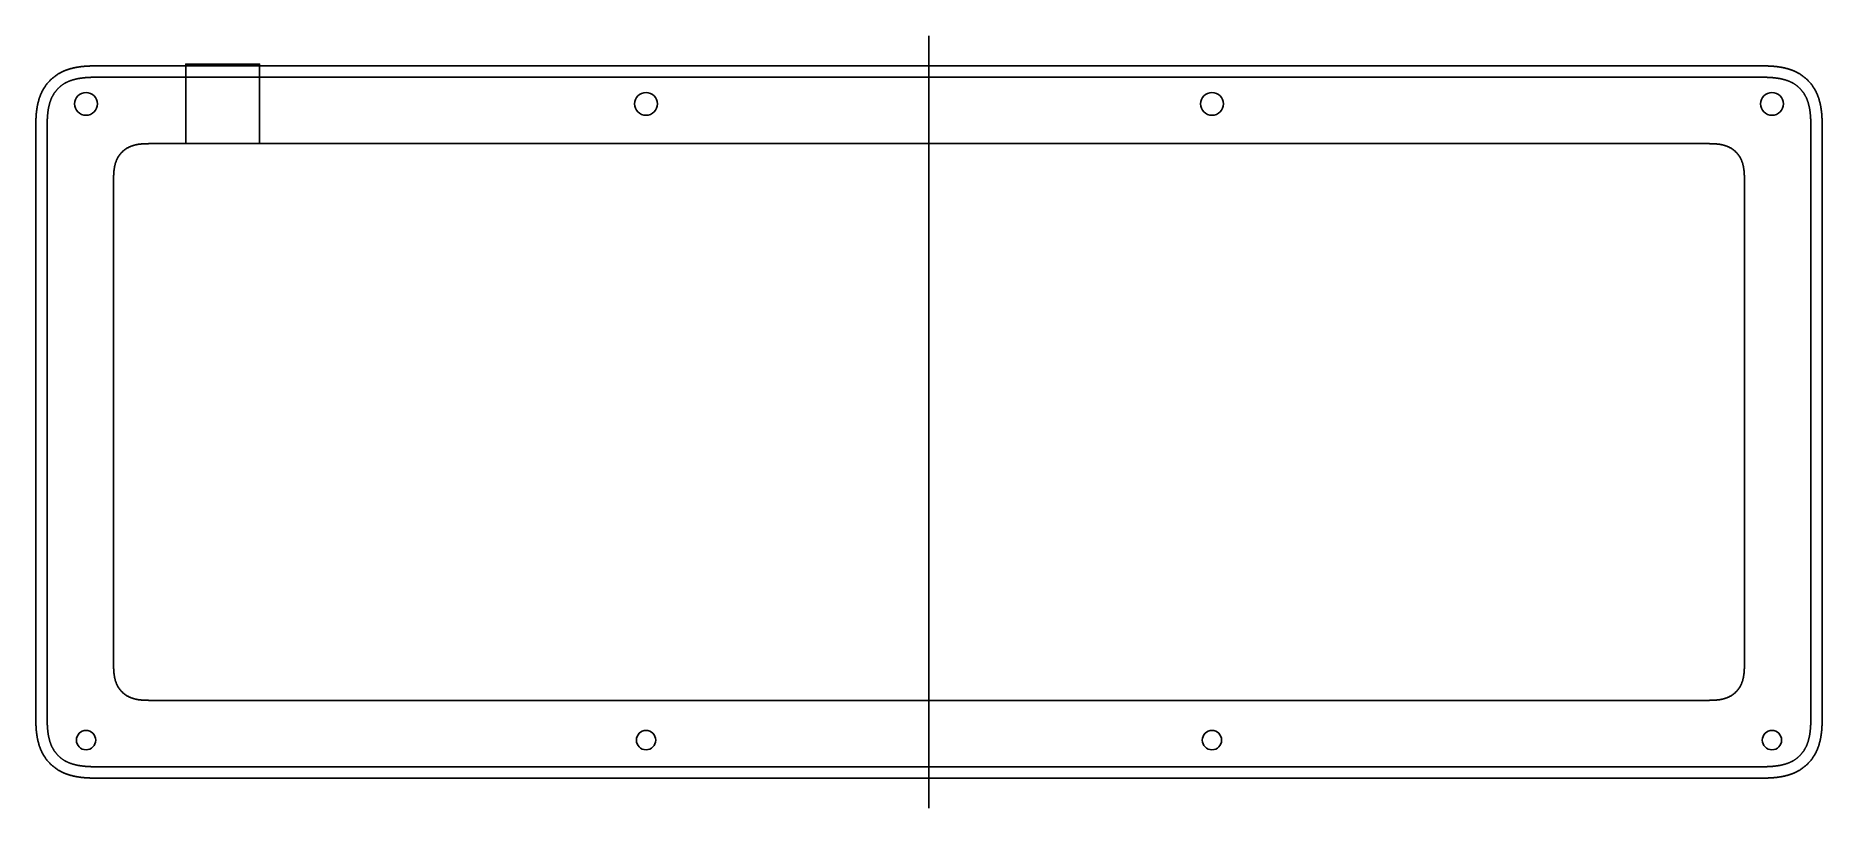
# Model space of a CAD drawing. Header units: millimetres. Extents: x 0 to 315, y -5 to 131.
import ezdxf

# ---------------------------------------------------------------- set-up
doc = ezdxf.new("R2010")
doc.units = ezdxf.units.MM
for name, color, linetype in [('HOLES', 1, 'Continuous'), ('OUTLINE', 7, 'Continuous'), ('SKIRT_INNER', 4, 'Continuous'), ('SPLIT', 2, 'Continuous'), ('USB', 5, 'Continuous')]:
    doc.layers.add(name, color=color, linetype=linetype)

msp = doc.modelspace()

# ---------------------------------------------------------------- linework, layer by layer
at = {"layer": 'HOLES'}
for centre, radius in [((9.15, 119), 2), ((107.7, 119), 2), ((207.3, 119), 2), ((305.85, 119), 2), ((9.15, 7), 1.7), ((107.7, 7), 1.7), ((207.3, 7), 1.7), ((305.85, 7), 1.7)]:
    msp.add_circle(centre, radius, dxfattribs=at)
at = {"layer": 'OUTLINE'}
for points in [[(302.9641, 125.7), (12.0359, 125.7), (11.9364, 125.7), (11.837, 125.7), (11.7376, 125.6999), (11.6382, 125.6998), (11.5389, 125.6997), (11.4396, 125.6994), (11.3404, 125.6991), (11.2412, 125.6986), (11.1421, 125.698), (11.0431, 125.6973), (10.944, 125.6964), (10.8451, 125.6953), (10.7462, 125.694), (10.6473, 125.6926), (10.5485, 125.6909), (10.4497, 125.6889), (10.351, 125.6867), (10.2524, 125.6842), (10.1538, 125.6814), (10.0553, 125.6784), (9.9568, 125.675), (9.8584, 125.6712), (9.7601, 125.6671), (9.6618, 125.6627), (9.5636, 125.6578), (9.4655, 125.6526), (9.3674, 125.6469), (9.2694, 125.6408), (9.1715, 125.6343), (9.0737, 125.6273), (8.9759, 125.6198), (8.8782, 125.6118), (8.7807, 125.6033), (8.6832, 125.5943), (8.5858, 125.5848), (8.4886, 125.5747), (8.3914, 125.564), (8.2944, 125.5527), (8.1975, 125.5409), (8.1007, 125.5284), (8.004, 125.5153), (7.9075, 125.5016), (7.8111, 125.4872), (7.7149, 125.4721), (7.6189, 125.4563), (7.523, 125.4399), (7.4273, 125.4227), (7.3317, 125.4048), (7.2364, 125.3861), (7.1413, 125.3667), (7.0463, 125.3465), (6.9516, 125.3256), (6.8571, 125.3038), (6.7629, 125.2813), (6.6689, 125.2579), (6.5752, 125.2336), (6.4818, 125.2086), (6.3886, 125.1826), (6.2957, 125.1558), (6.2032, 125.1281), (6.111, 125.0995), (6.0191, 125.07), (5.9276, 125.0396), (5.8364, 125.0083), (5.7456, 124.976), (5.6552, 124.9428), (5.5652, 124.9086), (5.4757, 124.8734), (5.3866, 124.8373), (5.2979, 124.8001), (5.2098, 124.762), (5.1221, 124.7228), (5.0349, 124.6827), (4.9483, 124.6415), (4.8622, 124.5993), (4.7767, 124.5561), (4.6918, 124.5118), (4.6074, 124.4665), (4.5235, 124.4201), (4.4403, 124.3726), (4.3577, 124.3242), (4.2756, 124.2747), (4.1942, 124.2242), (4.1134, 124.1727), (4.0333, 124.1202), (3.9538, 124.0667), (3.875, 124.0122), (3.7969, 123.9567), (3.7195, 123.9003), (3.6428, 123.8429), (3.5668, 123.7846), (3.4915, 123.7253), (3.417, 123.6651), (3.3433, 123.6039), (3.2703, 123.5419), (3.1981, 123.4789), (3.1266, 123.4151), (3.056, 123.3504), (2.9862, 123.2848), (2.9172, 123.2183), (2.849, 123.151), (2.7817, 123.0828), (2.7152, 123.0138), (2.6496, 122.944), (2.5849, 122.8734), (2.5211, 122.8019), (2.4581, 122.7297), (2.3961, 122.6567), (2.3349, 122.583), (2.2747, 122.5085), (2.2154, 122.4332), (2.1571, 122.3572), (2.0997, 122.2805), (2.0433, 122.2031), (1.9878, 122.125), (1.9333, 122.0462), (1.8798, 121.9667), (1.8273, 121.8866), (1.7758, 121.8058), (1.7253, 121.7244), (1.6758, 121.6423), (1.6274, 121.5597), (1.5799, 121.4765), (1.5335, 121.3926), (1.4882, 121.3082), (1.4439, 121.2233), (1.4007, 121.1378), (1.3585, 121.0517), (1.3173, 120.9651), (1.2772, 120.8779), (1.238, 120.7902), (1.1999, 120.7021), (1.1627, 120.6134), (1.1266, 120.5243), (1.0914, 120.4348), (1.0572, 120.3448), (1.024, 120.2544), (0.9917, 120.1636), (0.9604, 120.0724), (0.93, 119.9809), (0.9005, 119.889), (0.8719, 119.7968), (0.8442, 119.7043), (0.8174, 119.6114), (0.7914, 119.5182), (0.7664, 119.4248), (0.7421, 119.3311), (0.7187, 119.2371), (0.6962, 119.1429), (0.6744, 119.0484), (0.6535, 118.9537), (0.6333, 118.8587), (0.6139, 118.7636), (0.5952, 118.6683), (0.5773, 118.5727), (0.5601, 118.477), (0.5437, 118.3811), (0.5279, 118.2851), (0.5128, 118.1889), (0.4984, 118.0925), (0.4847, 117.996), (0.4716, 117.8993), (0.4591, 117.8025), (0.4473, 117.7056), (0.436, 117.6086), (0.4253, 117.5114), (0.4152, 117.4142), (0.4057, 117.3168), (0.3967, 117.2193), (0.3882, 117.1218), (0.3802, 117.0241), (0.3727, 116.9263), (0.3657, 116.8285), (0.3592, 116.7306), (0.3531, 116.6326), (0.3474, 116.5345), (0.3422, 116.4364), (0.3373, 116.3382), (0.3329, 116.2399), (0.3288, 116.1416), (0.325, 116.0432), (0.3216, 115.9447), (0.3186, 115.8462), (0.3158, 115.7476), (0.3133, 115.649), (0.3111, 115.5503), (0.3091, 115.4515), (0.3074, 115.3527), (0.306, 115.2538), (0.3047, 115.1549), (0.3036, 115.056), (0.3027, 114.9569), (0.302, 114.8579), (0.3014, 114.7588), (0.3009, 114.6596), (0.3006, 114.5604), (0.3003, 114.4611), (0.3002, 114.3618), (0.3001, 114.2624), (0.3, 114.163), (0.3, 114.0636), (0.3, 113.9641), (0.3, 12.0359), (0.3, 11.9364), (0.3, 11.837), (0.3001, 11.7376), (0.3002, 11.6382), (0.3003, 11.5389), (0.3006, 11.4396), (0.3009, 11.3404), (0.3014, 11.2412), (0.302, 11.1421), (0.3027, 11.0431), (0.3036, 10.944), (0.3047, 10.8451), (0.306, 10.7462), (0.3074, 10.6473), (0.3091, 10.5485), (0.3111, 10.4497), (0.3133, 10.351), (0.3158, 10.2524), (0.3186, 10.1538), (0.3216, 10.0553), (0.325, 9.9568), (0.3288, 9.8584), (0.3329, 9.7601), (0.3373, 9.6618), (0.3422, 9.5636), (0.3474, 9.4655), (0.3531, 9.3674), (0.3592, 9.2694), (0.3657, 9.1715), (0.3727, 9.0737), (0.3802, 8.9759), (0.3882, 8.8782), (0.3967, 8.7807), (0.4057, 8.6832), (0.4152, 8.5858), (0.4253, 8.4886), (0.436, 8.3914), (0.4473, 8.2944), (0.4591, 8.1975), (0.4716, 8.1007), (0.4847, 8.004), (0.4984, 7.9075), (0.5128, 7.8111), (0.5279, 7.7149), (0.5437, 7.6189), (0.5601, 7.523), (0.5773, 7.4273), (0.5952, 7.3317), (0.6139, 7.2364), (0.6333, 7.1413), (0.6535, 7.0463), (0.6744, 6.9516), (0.6962, 6.8571), (0.7187, 6.7629), (0.7421, 6.6689), (0.7664, 6.5752), (0.7914, 6.4818), (0.8174, 6.3886), (0.8442, 6.2957), (0.8719, 6.2032), (0.9005, 6.111), (0.93, 6.0191), (0.9604, 5.9276), (0.9917, 5.8364), (1.024, 5.7456), (1.0572, 5.6552), (1.0914, 5.5652), (1.1266, 5.4757), (1.1627, 5.3866), (1.1999, 5.2979), (1.238, 5.2098), (1.2772, 5.1221), (1.3173, 5.0349), (1.3585, 4.9483), (1.4007, 4.8622), (1.4439, 4.7767), (1.4882, 4.6918), (1.5335, 4.6074), (1.5799, 4.5235), (1.6274, 4.4403), (1.6758, 4.3577), (1.7253, 4.2756), (1.7758, 4.1942), (1.8273, 4.1134), (1.8798, 4.0333), (1.9333, 3.9538), (1.9878, 3.875), (2.0433, 3.7969), (2.0997, 3.7195), (2.1571, 3.6428), (2.2154, 3.5668), (2.2747, 3.4915), (2.3349, 3.417), (2.3961, 3.3433), (2.4581, 3.2703), (2.5211, 3.1981), (2.5849, 3.1266), (2.6496, 3.056), (2.7152, 2.9862), (2.7817, 2.9172), (2.849, 2.849), (2.9172, 2.7817), (2.9862, 2.7152), (3.056, 2.6496), (3.1266, 2.5849), (3.1981, 2.5211), (3.2703, 2.4581), (3.3433, 2.3961), (3.417, 2.3349), (3.4915, 2.2747), (3.5668, 2.2154), (3.6428, 2.1571), (3.7195, 2.0997), (3.7969, 2.0433), (3.875, 1.9878), (3.9538, 1.9333), (4.0333, 1.8798), (4.1134, 1.8273), (4.1942, 1.7758), (4.2756, 1.7253), (4.3577, 1.6758), (4.4403, 1.6274), (4.5235, 1.5799), (4.6074, 1.5335), (4.6918, 1.4882), (4.7767, 1.4439), (4.8622, 1.4007), (4.9483, 1.3585), (5.0349, 1.3173), (5.1221, 1.2772), (5.2098, 1.238), (5.2979, 1.1999), (5.3866, 1.1627), (5.4757, 1.1266), (5.5652, 1.0914), (5.6552, 1.0572), (5.7456, 1.024), (5.8364, 0.9917), (5.9276, 0.9604), (6.0191, 0.93), (6.111, 0.9005), (6.2032, 0.8719), (6.2957, 0.8442), (6.3886, 0.8174), (6.4818, 0.7914), (6.5752, 0.7664), (6.6689, 0.7421), (6.7629, 0.7187), (6.8571, 0.6962), (6.9516, 0.6744), (7.0463, 0.6535), (7.1413, 0.6333), (7.2364, 0.6139), (7.3317, 0.5952), (7.4273, 0.5773), (7.523, 0.5601), (7.6189, 0.5437), (7.7149, 0.5279), (7.8111, 0.5128), (7.9075, 0.4984), (8.004, 0.4847), (8.1007, 0.4716), (8.1975, 0.4591), (8.2944, 0.4473), (8.3914, 0.436), (8.4886, 0.4253), (8.5858, 0.4152), (8.6832, 0.4057), (8.7807, 0.3967), (8.8782, 0.3882), (8.9759, 0.3802), (9.0737, 0.3727), (9.1715, 0.3657), (9.2694, 0.3592), (9.3674, 0.3531), (9.4655, 0.3474), (9.5636, 0.3422), (9.6618, 0.3373), (9.7601, 0.3329), (9.8584, 0.3288), (9.9568, 0.325), (10.0553, 0.3216), (10.1538, 0.3186), (10.2524, 0.3158), (10.351, 0.3133), (10.4497, 0.3111), (10.5485, 0.3091), (10.6473, 0.3074), (10.7462, 0.306), (10.8451, 0.3047), (10.944, 0.3036), (11.0431, 0.3027), (11.1421, 0.302), (11.2412, 0.3014), (11.3404, 0.3009), (11.4396, 0.3006), (11.5389, 0.3003), (11.6382, 0.3002), (11.7376, 0.3001), (11.837, 0.3), (11.9364, 0.3), (12.0359, 0.3), (302.9641, 0.3), (303.0636, 0.3), (303.163, 0.3), (303.2624, 0.3001), (303.3618, 0.3002), (303.4611, 0.3003), (303.5604, 0.3006), (303.6596, 0.3009), (303.7588, 0.3014), (303.8579, 0.302), (303.9569, 0.3027), (304.056, 0.3036), (304.1549, 0.3047), (304.2538, 0.306), (304.3527, 0.3074), (304.4515, 0.3091), (304.5503, 0.3111), (304.649, 0.3133), (304.7476, 0.3158), (304.8462, 0.3186), (304.9447, 0.3216), (305.0432, 0.325), (305.1416, 0.3288), (305.2399, 0.3329), (305.3382, 0.3373), (305.4364, 0.3422), (305.5345, 0.3474), (305.6326, 0.3531), (305.7306, 0.3592), (305.8285, 0.3657), (305.9263, 0.3727), (306.0241, 0.3802), (306.1218, 0.3882), (306.2193, 0.3967), (306.3168, 0.4057), (306.4142, 0.4152), (306.5114, 0.4253), (306.6086, 0.436), (306.7056, 0.4473), (306.8025, 0.4591), (306.8993, 0.4716), (306.996, 0.4847), (307.0925, 0.4984), (307.1889, 0.5128), (307.2851, 0.5279), (307.3811, 0.5437), (307.477, 0.5601), (307.5727, 0.5773), (307.6683, 0.5952), (307.7636, 0.6139), (307.8587, 0.6333), (307.9537, 0.6535), (308.0484, 0.6744), (308.1429, 0.6962), (308.2371, 0.7187), (308.3311, 0.7421), (308.4248, 0.7664), (308.5182, 0.7914), (308.6114, 0.8174), (308.7043, 0.8442), (308.7968, 0.8719), (308.889, 0.9005), (308.9809, 0.93), (309.0724, 0.9604), (309.1636, 0.9917), (309.2544, 1.024), (309.3448, 1.0572), (309.4348, 1.0914), (309.5243, 1.1266), (309.6134, 1.1627), (309.7021, 1.1999), (309.7902, 1.238), (309.8779, 1.2772), (309.9651, 1.3173), (310.0517, 1.3585), (310.1378, 1.4007), (310.2233, 1.4439), (310.3082, 1.4882), (310.3926, 1.5335), (310.4765, 1.5799), (310.5597, 1.6274), (310.6423, 1.6758), (310.7244, 1.7253), (310.8058, 1.7758), (310.8866, 1.8273), (310.9667, 1.8798), (311.0462, 1.9333), (311.125, 1.9878), (311.2031, 2.0433), (311.2805, 2.0997), (311.3572, 2.1571), (311.4332, 2.2154), (311.5085, 2.2747), (311.583, 2.3349), (311.6567, 2.3961), (311.7297, 2.4581), (311.8019, 2.5211), (311.8734, 2.5849), (311.944, 2.6496), (312.0138, 2.7152), (312.0828, 2.7817), (312.151, 2.849), (312.2183, 2.9172), (312.2848, 2.9862), (312.3504, 3.056), (312.4151, 3.1266), (312.4789, 3.1981), (312.5419, 3.2703), (312.6039, 3.3433), (312.6651, 3.417), (312.7253, 3.4915), (312.7846, 3.5668), (312.8429, 3.6428), (312.9003, 3.7195), (312.9567, 3.7969), (313.0122, 3.875), (313.0667, 3.9538), (313.1202, 4.0333), (313.1727, 4.1134), (313.2242, 4.1942), (313.2747, 4.2756), (313.3242, 4.3577), (313.3726, 4.4403), (313.4201, 4.5235), (313.4665, 4.6074), (313.5118, 4.6918), (313.5561, 4.7767), (313.5993, 4.8622), (313.6415, 4.9483), (313.6827, 5.0349), (313.7228, 5.1221), (313.762, 5.2098), (313.8001, 5.2979), (313.8373, 5.3866), (313.8734, 5.4757), (313.9086, 5.5652), (313.9428, 5.6552), (313.976, 5.7456), (314.0083, 5.8364), (314.0396, 5.9276), (314.07, 6.0191), (314.0995, 6.111), (314.1281, 6.2032), (314.1558, 6.2957), (314.1826, 6.3886), (314.2086, 6.4818), (314.2336, 6.5752), (314.2579, 6.6689), (314.2813, 6.7629), (314.3038, 6.8571), (314.3256, 6.9516), (314.3465, 7.0463), (314.3667, 7.1413), (314.3861, 7.2364), (314.4048, 7.3317), (314.4227, 7.4273), (314.4399, 7.523), (314.4563, 7.6189), (314.4721, 7.7149), (314.4872, 7.8111), (314.5016, 7.9075), (314.5153, 8.004), (314.5284, 8.1007), (314.5409, 8.1975), (314.5527, 8.2944), (314.564, 8.3914), (314.5747, 8.4886), (314.5848, 8.5858), (314.5943, 8.6832), (314.6033, 8.7807), (314.6118, 8.8782), (314.6198, 8.9759), (314.6273, 9.0737), (314.6343, 9.1715), (314.6408, 9.2694), (314.6469, 9.3674), (314.6526, 9.4655), (314.6578, 9.5636), (314.6627, 9.6618), (314.6671, 9.7601), (314.6712, 9.8584), (314.675, 9.9568), (314.6784, 10.0553), (314.6814, 10.1538), (314.6842, 10.2524), (314.6867, 10.351), (314.6889, 10.4497), (314.6909, 10.5485), (314.6926, 10.6473), (314.694, 10.7462), (314.6953, 10.8451), (314.6964, 10.944), (314.6973, 11.0431), (314.698, 11.1421), (314.6986, 11.2412), (314.6991, 11.3404), (314.6994, 11.4396), (314.6997, 11.5389), (314.6998, 11.6382), (314.6999, 11.7376), (314.7, 11.837), (314.7, 11.9364), (314.7, 12.0359), (314.7, 113.9641), (314.7, 114.0636), (314.7, 114.163), (314.6999, 114.2624), (314.6998, 114.3618), (314.6997, 114.4611), (314.6994, 114.5604), (314.6991, 114.6596), (314.6986, 114.7588), (314.698, 114.8579), (314.6973, 114.9569), (314.6964, 115.056), (314.6953, 115.1549), (314.694, 115.2538), (314.6926, 115.3527), (314.6909, 115.4515), (314.6889, 115.5503), (314.6867, 115.649), (314.6842, 115.7476), (314.6814, 115.8462), (314.6784, 115.9447), (314.675, 116.0432), (314.6712, 116.1416), (314.6671, 116.2399), (314.6627, 116.3382), (314.6578, 116.4364), (314.6526, 116.5345), (314.6469, 116.6326), (314.6408, 116.7306), (314.6343, 116.8285), (314.6273, 116.9263), (314.6198, 117.0241), (314.6118, 117.1218), (314.6033, 117.2193), (314.5943, 117.3168), (314.5848, 117.4142), (314.5747, 117.5114), (314.564, 117.6086), (314.5527, 117.7056), (314.5409, 117.8025), (314.5284, 117.8993), (314.5153, 117.996), (314.5016, 118.0925), (314.4872, 118.1889), (314.4721, 118.2851), (314.4563, 118.3811), (314.4399, 118.477), (314.4227, 118.5727), (314.4048, 118.6683), (314.3861, 118.7636), (314.3667, 118.8587), (314.3465, 118.9537), (314.3256, 119.0484), (314.3038, 119.1429), (314.2813, 119.2371), (314.2579, 119.3311), (314.2336, 119.4248), (314.2086, 119.5182), (314.1826, 119.6114), (314.1558, 119.7043), (314.1281, 119.7968), (314.0995, 119.889), (314.07, 119.9809), (314.0396, 120.0724), (314.0083, 120.1636), (313.976, 120.2544), (313.9428, 120.3448), (313.9086, 120.4348), (313.8734, 120.5243), (313.8373, 120.6134), (313.8001, 120.7021), (313.762, 120.7902), (313.7228, 120.8779), (313.6827, 120.9651), (313.6415, 121.0517), (313.5993, 121.1378), (313.5561, 121.2233), (313.5118, 121.3082), (313.4665, 121.3926), (313.4201, 121.4765), (313.3726, 121.5597), (313.3242, 121.6423), (313.2747, 121.7244), (313.2242, 121.8058), (313.1727, 121.8866), (313.1202, 121.9667), (313.0667, 122.0462), (313.0122, 122.125), (312.9567, 122.2031), (312.9003, 122.2805), (312.8429, 122.3572), (312.7846, 122.4332), (312.7253, 122.5085), (312.6651, 122.583), (312.6039, 122.6567), (312.5419, 122.7297), (312.4789, 122.8019), (312.4151, 122.8734), (312.3504, 122.944), (312.2848, 123.0138), (312.2183, 123.0828), (312.151, 123.151), (312.0828, 123.2183), (312.0138, 123.2848), (311.944, 123.3504), (311.8734, 123.4151), (311.8019, 123.4789), (311.7297, 123.5419), (311.6567, 123.6039), (311.583, 123.6651), (311.5085, 123.7253), (311.4332, 123.7846), (311.3572, 123.8429), (311.2805, 123.9003), (311.2031, 123.9567), (311.125, 124.0122), (311.0462, 124.0667), (310.9667, 124.1202), (310.8866, 124.1727), (310.8058, 124.2242), (310.7244, 124.2747), (310.6423, 124.3242), (310.5597, 124.3726), (310.4765, 124.4201), (310.3926, 124.4665), (310.3082, 124.5118), (310.2233, 124.5561), (310.1378, 124.5993), (310.0517, 124.6415), (309.9651, 124.6827), (309.8779, 124.7228), (309.7902, 124.762), (309.7021, 124.8001), (309.6134, 124.8373), (309.5243, 124.8734), (309.4348, 124.9086), (309.3448, 124.9428), (309.2544, 124.976), (309.1636, 125.0083), (309.0724, 125.0396), (308.9809, 125.07), (308.889, 125.0995), (308.7968, 125.1281), (308.7043, 125.1558), (308.6114, 125.1826), (308.5182, 125.2086), (308.4248, 125.2336), (308.3311, 125.2579), (308.2371, 125.2813), (308.1429, 125.3038), (308.0484, 125.3256), (307.9537, 125.3465), (307.8587, 125.3667), (307.7636, 125.3861), (307.6683, 125.4048), (307.5727, 125.4227), (307.477, 125.4399), (307.3811, 125.4563), (307.2851, 125.4721), (307.1889, 125.4872), (307.0925, 125.5016), (306.996, 125.5153), (306.8993, 125.5284), (306.8025, 125.5409), (306.7056, 125.5527), (306.6086, 125.564), (306.5114, 125.5747), (306.4142, 125.5848), (306.3168, 125.5943), (306.2193, 125.6033), (306.1218, 125.6118), (306.0241, 125.6198), (305.9263, 125.6273), (305.8285, 125.6343), (305.7306, 125.6408), (305.6326, 125.6469), (305.5345, 125.6526), (305.4364, 125.6578), (305.3382, 125.6627), (305.2399, 125.6671), (305.1416, 125.6712), (305.0432, 125.675), (304.9447, 125.6784), (304.8462, 125.6814), (304.7476, 125.6842), (304.649, 125.6867), (304.5503, 125.6889), (304.4515, 125.6909), (304.3527, 125.6926), (304.2538, 125.694), (304.1549, 125.6953), (304.056, 125.6964), (303.9569, 125.6973), (303.8579, 125.698), (303.7588, 125.6986), (303.6596, 125.6991), (303.5604, 125.6994), (303.4611, 125.6997), (303.3618, 125.6998), (303.2624, 125.6999), (303.163, 125.7), (303.0636, 125.7)], [(294.2298, 112), (294.329, 112), (294.4282, 111.9999), (294.5274, 111.9998), (294.6266, 111.9995), (294.7258, 111.9989), (294.825, 111.9982), (294.9242, 111.9971), (295.0234, 111.9956), (295.1226, 111.9938), (295.2218, 111.9915), (295.321, 111.9887), (295.4201, 111.9853), (295.5193, 111.9813), (295.6184, 111.9766), (295.7174, 111.9712), (295.8164, 111.9651), (295.9154, 111.9581), (296.0143, 111.9503), (296.1131, 111.9416), (296.2118, 111.9318), (296.3105, 111.9211), (296.409, 111.9093), (296.5073, 111.8964), (296.6055, 111.8823), (296.7036, 111.867), (296.8014, 111.8505), (296.899, 111.8326), (296.9963, 111.8134), (297.0933, 111.7927), (297.19, 111.7707), (297.2864, 111.7471), (297.3824, 111.722), (297.4779, 111.6953), (297.573, 111.667), (297.6676, 111.637), (297.7616, 111.6053), (297.855, 111.5719), (297.9478, 111.5367), (298.0398, 111.4997), (298.1311, 111.4609), (298.2216, 111.4202), (298.3112, 111.3775), (298.3998, 111.333), (298.4874, 111.2865), (298.574, 111.2381), (298.6595, 111.1878), (298.7439, 111.1356), (298.8271, 111.0815), (298.9091, 111.0257), (298.9898, 110.968), (299.0693, 110.9086), (299.1474, 110.8475), (299.2241, 110.7846), (299.2995, 110.7201), (299.3734, 110.6539), (299.4458, 110.5861), (299.5167, 110.5167), (299.5861, 110.4458), (299.6539, 110.3734), (299.7201, 110.2995), (299.7846, 110.2241), (299.8475, 110.1474), (299.9086, 110.0693), (299.968, 109.9898), (300.0257, 109.9091), (300.0815, 109.8271), (300.1356, 109.7439), (300.1878, 109.6595), (300.2381, 109.574), (300.2865, 109.4874), (300.333, 109.3998), (300.3775, 109.3112), (300.4202, 109.2216), (300.4609, 109.1311), (300.4997, 109.0398), (300.5367, 108.9478), (300.5719, 108.855), (300.6053, 108.7616), (300.637, 108.6676), (300.667, 108.573), (300.6953, 108.4779), (300.722, 108.3824), (300.7471, 108.2864), (300.7707, 108.19), (300.7927, 108.0933), (300.8134, 107.9963), (300.8326, 107.899), (300.8505, 107.8014), (300.867, 107.7036), (300.8823, 107.6055), (300.8964, 107.5073), (300.9093, 107.409), (300.9211, 107.3105), (300.9318, 107.2118), (300.9416, 107.1131), (300.9503, 107.0143), (300.9581, 106.9154), (300.9651, 106.8164), (300.9712, 106.7174), (300.9766, 106.6184), (300.9813, 106.5193), (300.9853, 106.4201), (300.9887, 106.321), (300.9915, 106.2218), (300.9938, 106.1226), (300.9956, 106.0234), (300.9971, 105.9242), (300.9982, 105.825), (300.9989, 105.7258), (300.9995, 105.6266), (300.9998, 105.5274), (300.9999, 105.4282), (301, 105.329), (301, 105.2298), (301, 20.7702), (301, 20.671), (300.9999, 20.5718), (300.9998, 20.4726), (300.9995, 20.3734), (300.9989, 20.2742), (300.9982, 20.175), (300.9971, 20.0758), (300.9956, 19.9766), (300.9938, 19.8774), (300.9915, 19.7782), (300.9887, 19.679), (300.9853, 19.5799), (300.9813, 19.4807), (300.9766, 19.3816), (300.9712, 19.2826), (300.9651, 19.1836), (300.9581, 19.0846), (300.9503, 18.9857), (300.9416, 18.8869), (300.9318, 18.7882), (300.9211, 18.6895), (300.9093, 18.591), (300.8964, 18.4927), (300.8823, 18.3945), (300.867, 18.2964), (300.8505, 18.1986), (300.8326, 18.101), (300.8134, 18.0037), (300.7927, 17.9067), (300.7707, 17.81), (300.7471, 17.7136), (300.722, 17.6176), (300.6953, 17.5221), (300.667, 17.427), (300.637, 17.3324), (300.6053, 17.2384), (300.5719, 17.145), (300.5367, 17.0522), (300.4997, 16.9602), (300.4609, 16.8689), (300.4202, 16.7784), (300.3775, 16.6888), (300.333, 16.6002), (300.2865, 16.5126), (300.2381, 16.426), (300.1878, 16.3405), (300.1356, 16.2561), (300.0815, 16.1729), (300.0257, 16.0909), (299.968, 16.0102), (299.9086, 15.9307), (299.8475, 15.8526), (299.7846, 15.7759), (299.7201, 15.7005), (299.6539, 15.6266), (299.5861, 15.5542), (299.5167, 15.4833), (299.4458, 15.4139), (299.3734, 15.3461), (299.2995, 15.2799), (299.2241, 15.2154), (299.1474, 15.1525), (299.0693, 15.0914), (298.9898, 15.032), (298.9091, 14.9743), (298.8271, 14.9185), (298.7439, 14.8644), (298.6595, 14.8122), (298.574, 14.7619), (298.4874, 14.7135), (298.3998, 14.667), (298.3112, 14.6225), (298.2216, 14.5798), (298.1311, 14.5391), (298.0398, 14.5003), (297.9478, 14.4633), (297.855, 14.4281), (297.7616, 14.3947), (297.6676, 14.363), (297.573, 14.333), (297.4779, 14.3047), (297.3824, 14.278), (297.2864, 14.2529), (297.19, 14.2293), (297.0933, 14.2073), (296.9963, 14.1866), (296.899, 14.1674), (296.8014, 14.1495), (296.7036, 14.133), (296.6055, 14.1177), (296.5073, 14.1036), (296.409, 14.0907), (296.3105, 14.0789), (296.2118, 14.0682), (296.1131, 14.0584), (296.0143, 14.0497), (295.9154, 14.0419), (295.8164, 14.0349), (295.7174, 14.0288), (295.6184, 14.0234), (295.5193, 14.0187), (295.4201, 14.0147), (295.321, 14.0113), (295.2218, 14.0085), (295.1226, 14.0062), (295.0234, 14.0044), (294.9242, 14.0029), (294.825, 14.0018), (294.7258, 14.0011), (294.6266, 14.0005), (294.5274, 14.0002), (294.4282, 14.0001), (294.329, 14), (294.2298, 14), (20.7702, 14), (20.671, 14), (20.5718, 14.0001), (20.4726, 14.0002), (20.3734, 14.0005), (20.2742, 14.0011), (20.175, 14.0018), (20.0758, 14.0029), (19.9766, 14.0044), (19.8774, 14.0062), (19.7782, 14.0085), (19.679, 14.0113), (19.5799, 14.0147), (19.4807, 14.0187), (19.3816, 14.0234), (19.2826, 14.0288), (19.1836, 14.0349), (19.0846, 14.0419), (18.9857, 14.0497), (18.8869, 14.0584), (18.7882, 14.0682), (18.6895, 14.0789), (18.591, 14.0907), (18.4927, 14.1036), (18.3945, 14.1177), (18.2964, 14.133), (18.1986, 14.1495), (18.101, 14.1674), (18.0037, 14.1866), (17.9067, 14.2073), (17.81, 14.2293), (17.7136, 14.2529), (17.6176, 14.278), (17.5221, 14.3047), (17.427, 14.333), (17.3324, 14.363), (17.2384, 14.3947), (17.145, 14.4281), (17.0522, 14.4633), (16.9602, 14.5003), (16.8689, 14.5391), (16.7784, 14.5798), (16.6888, 14.6225), (16.6002, 14.667), (16.5126, 14.7135), (16.426, 14.7619), (16.3405, 14.8122), (16.2561, 14.8644), (16.1729, 14.9185), (16.0909, 14.9743), (16.0102, 15.032), (15.9307, 15.0914), (15.8526, 15.1525), (15.7759, 15.2154), (15.7005, 15.2799), (15.6266, 15.3461), (15.5542, 15.4139), (15.4833, 15.4833), (15.4139, 15.5542), (15.3461, 15.6266), (15.2799, 15.7005), (15.2154, 15.7759), (15.1525, 15.8526), (15.0914, 15.9307), (15.032, 16.0102), (14.9743, 16.0909), (14.9185, 16.1729), (14.8644, 16.2561), (14.8122, 16.3405), (14.7619, 16.426), (14.7135, 16.5126), (14.667, 16.6002), (14.6225, 16.6888), (14.5798, 16.7784), (14.5391, 16.8689), (14.5003, 16.9602), (14.4633, 17.0522), (14.4281, 17.145), (14.3947, 17.2384), (14.363, 17.3324), (14.333, 17.427), (14.3047, 17.5221), (14.278, 17.6176), (14.2529, 17.7136), (14.2293, 17.81), (14.2073, 17.9067), (14.1866, 18.0037), (14.1674, 18.101), (14.1495, 18.1986), (14.133, 18.2964), (14.1177, 18.3945), (14.1036, 18.4927), (14.0907, 18.591), (14.0789, 18.6895), (14.0682, 18.7882), (14.0584, 18.8869), (14.0497, 18.9857), (14.0419, 19.0846), (14.0349, 19.1836), (14.0288, 19.2826), (14.0234, 19.3816), (14.0187, 19.4807), (14.0147, 19.5799), (14.0113, 19.679), (14.0085, 19.7782), (14.0062, 19.8774), (14.0044, 19.9766), (14.0029, 20.0758), (14.0018, 20.175), (14.0011, 20.2742), (14.0005, 20.3734), (14.0002, 20.4726), (14.0001, 20.5718), (14, 20.671), (14, 20.7702), (14, 105.2298), (14, 105.329), (14.0001, 105.4282), (14.0002, 105.5274), (14.0005, 105.6266), (14.0011, 105.7258), (14.0018, 105.825), (14.0029, 105.9242), (14.0044, 106.0234), (14.0062, 106.1226), (14.0085, 106.2218), (14.0113, 106.321), (14.0147, 106.4201), (14.0187, 106.5193), (14.0234, 106.6184), (14.0288, 106.7174), (14.0349, 106.8164), (14.0419, 106.9154), (14.0497, 107.0143), (14.0584, 107.1131), (14.0682, 107.2118), (14.0789, 107.3105), (14.0907, 107.409), (14.1036, 107.5073), (14.1177, 107.6055), (14.133, 107.7036), (14.1495, 107.8014), (14.1674, 107.899), (14.1866, 107.9963), (14.2073, 108.0933), (14.2293, 108.19), (14.2529, 108.2864), (14.278, 108.3824), (14.3047, 108.4779), (14.333, 108.573), (14.363, 108.6676), (14.3947, 108.7616), (14.4281, 108.855), (14.4633, 108.9478), (14.5003, 109.0398), (14.5391, 109.1311), (14.5798, 109.2216), (14.6225, 109.3112), (14.667, 109.3998), (14.7135, 109.4874), (14.7619, 109.574), (14.8122, 109.6595), (14.8644, 109.7439), (14.9185, 109.8271), (14.9743, 109.9091), (15.032, 109.9898), (15.0914, 110.0693), (15.1525, 110.1474), (15.2154, 110.2241), (15.2799, 110.2995), (15.3461, 110.3734), (15.4139, 110.4458), (15.4833, 110.5167), (15.5542, 110.5861), (15.6266, 110.6539), (15.7005, 110.7201), (15.7759, 110.7846), (15.8526, 110.8475), (15.9307, 110.9086), (16.0102, 110.968), (16.0909, 111.0257), (16.1729, 111.0815), (16.2561, 111.1356), (16.3405, 111.1878), (16.426, 111.2381), (16.5126, 111.2865), (16.6002, 111.333), (16.6888, 111.3775), (16.7784, 111.4202), (16.8689, 111.4609), (16.9602, 111.4997), (17.0522, 111.5367), (17.145, 111.5719), (17.2384, 111.6053), (17.3324, 111.637), (17.427, 111.667), (17.5221, 111.6953), (17.6176, 111.722), (17.7136, 111.7471), (17.81, 111.7707), (17.9067, 111.7927), (18.0037, 111.8134), (18.101, 111.8326), (18.1986, 111.8505), (18.2964, 111.867), (18.3945, 111.8823), (18.4927, 111.8964), (18.591, 111.9093), (18.6895, 111.9211), (18.7882, 111.9318), (18.8869, 111.9416), (18.9857, 111.9503), (19.0846, 111.9581), (19.1836, 111.9651), (19.2826, 111.9712), (19.3816, 111.9766), (19.4807, 111.9813), (19.5799, 111.9853), (19.679, 111.9887), (19.7782, 111.9915), (19.8774, 111.9938), (19.9766, 111.9956), (20.0758, 111.9971), (20.175, 111.9982), (20.2742, 111.9989), (20.3734, 111.9995), (20.4726, 111.9998), (20.5718, 111.9999), (20.671, 112), (20.7702, 112)]]:
    msp.add_lwpolyline(points, close=True, dxfattribs=at)
at = {"layer": 'SKIRT_INNER'}
msp.add_lwpolyline([(303.0634, 123.7), (303.1623, 123.7), (303.2609, 123.6999), (303.3591, 123.6998), (303.457, 123.6997), (303.5544, 123.6994), (303.6515, 123.6991), (303.7482, 123.6986), (303.8445, 123.6981), (303.9405, 123.6974), (304.036, 123.6965), (304.1312, 123.6955), (304.226, 123.6942), (304.3205, 123.6928), (304.4145, 123.6912), (304.5082, 123.6893), (304.6014, 123.6873), (304.6943, 123.6849), (304.7868, 123.6823), (304.879, 123.6794), (304.9707, 123.6763), (305.062, 123.6728), (305.153, 123.669), (305.2436, 123.6649), (305.3337, 123.6605), (305.4235, 123.6557), (305.5129, 123.6505), (305.6019, 123.645), (305.6904, 123.6391), (305.7786, 123.6327), (305.8664, 123.626), (305.9537, 123.6189), (306.0406, 123.6113), (306.1271, 123.6033), (306.2132, 123.5949), (306.2989, 123.586), (306.3841, 123.5766), (306.4689, 123.5668), (306.5533, 123.5565), (306.6372, 123.5457), (306.7207, 123.5343), (306.8037, 123.5225), (306.8863, 123.5102), (306.9684, 123.4973), (307.05, 123.4839), (307.1312, 123.47), (307.2118, 123.4555), (307.292, 123.4405), (307.3717, 123.4249), (307.4509, 123.4087), (307.5296, 123.392), (307.6078, 123.3747), (307.6855, 123.3568), (307.7626, 123.3383), (307.8392, 123.3193), (307.9153, 123.2996), (307.9908, 123.2793), (308.0658, 123.2585), (308.1402, 123.237), (308.214, 123.2149), (308.2873, 123.1922), (308.3599, 123.1689), (308.432, 123.1449), (308.5034, 123.1204), (308.5742, 123.0952), (308.6444, 123.0694), (308.714, 123.0429), (308.7829, 123.0159), (308.8511, 122.9882), (308.9187, 122.9599), (308.9856, 122.9309), (309.0519, 122.9014), (309.1174, 122.8712), (309.1822, 122.8404), (309.2463, 122.809), (309.3097, 122.7769), (309.3726, 122.7441), (309.4351, 122.7105), (309.4972, 122.6762), (309.5588, 122.6411), (309.62, 122.6052), (309.6807, 122.5686), (309.741, 122.5312), (309.8007, 122.4931), (309.8601, 122.4542), (309.9189, 122.4146), (309.9772, 122.3743), (310.035, 122.3332), (310.0924, 122.2914), (310.1491, 122.2489), (310.2054, 122.2057), (310.2611, 122.1619), (310.3163, 122.1173), (310.3709, 122.072), (310.4249, 122.0261), (310.4784, 121.9795), (310.5312, 121.9322), (310.5835, 121.8843), (310.6352, 121.8358), (310.6863, 121.7866), (310.7367, 121.7367), (310.7866, 121.6863), (310.8358, 121.6352), (310.8843, 121.5835), (310.9322, 121.5312), (310.9795, 121.4784), (311.0261, 121.4249), (311.072, 121.3709), (311.1173, 121.3163), (311.1619, 121.2611), (311.2057, 121.2054), (311.2489, 121.1491), (311.2914, 121.0924), (311.3332, 121.035), (311.3743, 120.9772), (311.4146, 120.9189), (311.4542, 120.8601), (311.4931, 120.8007), (311.5312, 120.741), (311.5686, 120.6807), (311.6052, 120.62), (311.6411, 120.5588), (311.6762, 120.4972), (311.7105, 120.4351), (311.7441, 120.3726), (311.7769, 120.3097), (311.809, 120.2463), (311.8404, 120.1822), (311.8712, 120.1174), (311.9014, 120.0519), (311.9309, 119.9856), (311.9599, 119.9187), (311.9882, 119.8511), (312.0159, 119.7829), (312.0429, 119.714), (312.0694, 119.6444), (312.0952, 119.5742), (312.1204, 119.5034), (312.1449, 119.432), (312.1689, 119.3599), (312.1922, 119.2873), (312.2149, 119.214), (312.237, 119.1402), (312.2585, 119.0658), (312.2793, 118.9908), (312.2996, 118.9153), (312.3193, 118.8392), (312.3383, 118.7626), (312.3568, 118.6855), (312.3747, 118.6078), (312.392, 118.5296), (312.4087, 118.4509), (312.4249, 118.3717), (312.4405, 118.292), (312.4555, 118.2118), (312.47, 118.1312), (312.4839, 118.05), (312.4973, 117.9684), (312.5102, 117.8863), (312.5225, 117.8037), (312.5343, 117.7207), (312.5457, 117.6372), (312.5565, 117.5533), (312.5668, 117.4689), (312.5766, 117.3841), (312.586, 117.2989), (312.5949, 117.2132), (312.6033, 117.1271), (312.6113, 117.0406), (312.6189, 116.9537), (312.626, 116.8664), (312.6327, 116.7786), (312.6391, 116.6904), (312.645, 116.6019), (312.6505, 116.5129), (312.6557, 116.4235), (312.6605, 116.3337), (312.6649, 116.2436), (312.669, 116.153), (312.6728, 116.062), (312.6763, 115.9707), (312.6794, 115.879), (312.6823, 115.7868), (312.6849, 115.6943), (312.6873, 115.6014), (312.6893, 115.5082), (312.6912, 115.4145), (312.6928, 115.3205), (312.6942, 115.226), (312.6955, 115.1312), (312.6965, 115.036), (312.6974, 114.9405), (312.6981, 114.8445), (312.6986, 114.7482), (312.6991, 114.6515), (312.6994, 114.5544), (312.6997, 114.457), (312.6998, 114.3591), (312.6999, 114.2609), (312.7, 114.1623), (312.7, 114.0634), (312.7, 113.964), (312.7, 12.036), (312.7, 11.9366), (312.7, 11.8377), (312.6999, 11.7391), (312.6998, 11.6409), (312.6997, 11.543), (312.6994, 11.4456), (312.6991, 11.3485), (312.6986, 11.2518), (312.6981, 11.1555), (312.6974, 11.0595), (312.6965, 10.964), (312.6955, 10.8688), (312.6942, 10.774), (312.6928, 10.6795), (312.6912, 10.5855), (312.6893, 10.4918), (312.6873, 10.3986), (312.6849, 10.3057), (312.6823, 10.2132), (312.6794, 10.121), (312.6763, 10.0293), (312.6728, 9.938), (312.669, 9.847), (312.6649, 9.7564), (312.6605, 9.6663), (312.6557, 9.5765), (312.6505, 9.4871), (312.645, 9.3981), (312.6391, 9.3096), (312.6327, 9.2214), (312.626, 9.1336), (312.6189, 9.0463), (312.6113, 8.9594), (312.6033, 8.8729), (312.5949, 8.7868), (312.586, 8.7011), (312.5766, 8.6159), (312.5668, 8.5311), (312.5565, 8.4467), (312.5457, 8.3628), (312.5343, 8.2793), (312.5225, 8.1963), (312.5102, 8.1137), (312.4973, 8.0316), (312.4839, 7.95), (312.47, 7.8688), (312.4555, 7.7882), (312.4405, 7.708), (312.4249, 7.6283), (312.4087, 7.5491), (312.392, 7.4704), (312.3747, 7.3922), (312.3568, 7.3145), (312.3383, 7.2374), (312.3193, 7.1608), (312.2996, 7.0847), (312.2793, 7.0092), (312.2585, 6.9342), (312.237, 6.8598), (312.2149, 6.786), (312.1922, 6.7127), (312.1689, 6.6401), (312.1449, 6.568), (312.1204, 6.4966), (312.0952, 6.4258), (312.0694, 6.3556), (312.0429, 6.286), (312.0159, 6.2171), (311.9882, 6.1489), (311.9599, 6.0813), (311.9309, 6.0144), (311.9014, 5.9481), (311.8712, 5.8826), (311.8404, 5.8178), (311.809, 5.7537), (311.7769, 5.6903), (311.7441, 5.6274), (311.7105, 5.5649), (311.6762, 5.5028), (311.6411, 5.4412), (311.6052, 5.38), (311.5686, 5.3193), (311.5312, 5.259), (311.4931, 5.1993), (311.4542, 5.1399), (311.4146, 5.0811), (311.3743, 5.0228), (311.3332, 4.965), (311.2914, 4.9076), (311.2489, 4.8509), (311.2057, 4.7946), (311.1619, 4.7389), (311.1173, 4.6837), (311.072, 4.6291), (311.0261, 4.5751), (310.9795, 4.5216), (310.9322, 4.4688), (310.8843, 4.4165), (310.8358, 4.3648), (310.7866, 4.3137), (310.7367, 4.2633), (310.6863, 4.2134), (310.6352, 4.1642), (310.5835, 4.1157), (310.5312, 4.0678), (310.4784, 4.0205), (310.4249, 3.9739), (310.3709, 3.928), (310.3163, 3.8827), (310.2611, 3.8381), (310.2054, 3.7943), (310.1491, 3.7511), (310.0924, 3.7086), (310.035, 3.6668), (309.9772, 3.6257), (309.9189, 3.5854), (309.8601, 3.5458), (309.8007, 3.5069), (309.741, 3.4688), (309.6807, 3.4314), (309.62, 3.3948), (309.5588, 3.3589), (309.4972, 3.3238), (309.4351, 3.2895), (309.3726, 3.2559), (309.3097, 3.2231), (309.2463, 3.191), (309.1822, 3.1596), (309.1174, 3.1288), (309.0519, 3.0986), (308.9856, 3.0691), (308.9187, 3.0401), (308.8511, 3.0118), (308.7829, 2.9841), (308.714, 2.9571), (308.6444, 2.9306), (308.5742, 2.9048), (308.5034, 2.8796), (308.432, 2.8551), (308.3599, 2.8311), (308.2873, 2.8078), (308.214, 2.7851), (308.1402, 2.763), (308.0658, 2.7415), (307.9908, 2.7207), (307.9153, 2.7004), (307.8392, 2.6807), (307.7626, 2.6617), (307.6855, 2.6432), (307.6078, 2.6253), (307.5296, 2.608), (307.4509, 2.5913), (307.3717, 2.5751), (307.292, 2.5595), (307.2118, 2.5445), (307.1312, 2.53), (307.05, 2.5161), (306.9684, 2.5027), (306.8863, 2.4898), (306.8037, 2.4775), (306.7207, 2.4657), (306.6372, 2.4543), (306.5533, 2.4435), (306.4689, 2.4332), (306.3841, 2.4234), (306.2989, 2.414), (306.2132, 2.4051), (306.1271, 2.3967), (306.0406, 2.3887), (305.9537, 2.3811), (305.8664, 2.374), (305.7786, 2.3673), (305.6904, 2.3609), (305.6019, 2.355), (305.5129, 2.3495), (305.4235, 2.3443), (305.3337, 2.3395), (305.2436, 2.3351), (305.153, 2.331), (305.062, 2.3272), (304.9707, 2.3237), (304.879, 2.3206), (304.7868, 2.3177), (304.6943, 2.3151), (304.6014, 2.3127), (304.5082, 2.3107), (304.4145, 2.3088), (304.3205, 2.3072), (304.226, 2.3058), (304.1312, 2.3045), (304.036, 2.3035), (303.9405, 2.3026), (303.8445, 2.3019), (303.7482, 2.3014), (303.6515, 2.3009), (303.5544, 2.3006), (303.457, 2.3003), (303.3591, 2.3002), (303.2609, 2.3001), (303.1623, 2.3), (303.0634, 2.3), (302.964, 2.3), (12.036, 2.3), (11.9366, 2.3), (11.8377, 2.3), (11.7391, 2.3001), (11.6409, 2.3002), (11.543, 2.3003), (11.4456, 2.3006), (11.3485, 2.3009), (11.2518, 2.3014), (11.1555, 2.3019), (11.0595, 2.3026), (10.964, 2.3035), (10.8688, 2.3045), (10.774, 2.3058), (10.6795, 2.3072), (10.5855, 2.3088), (10.4918, 2.3107), (10.3986, 2.3127), (10.3057, 2.3151), (10.2132, 2.3177), (10.121, 2.3206), (10.0293, 2.3237), (9.938, 2.3272), (9.847, 2.331), (9.7564, 2.3351), (9.6663, 2.3395), (9.5765, 2.3443), (9.4871, 2.3495), (9.3981, 2.355), (9.3096, 2.3609), (9.2214, 2.3673), (9.1336, 2.374), (9.0463, 2.3811), (8.9594, 2.3887), (8.8729, 2.3967), (8.7868, 2.4051), (8.7011, 2.414), (8.6159, 2.4234), (8.5311, 2.4332), (8.4467, 2.4435), (8.3628, 2.4543), (8.2793, 2.4657), (8.1963, 2.4775), (8.1137, 2.4898), (8.0316, 2.5027), (7.95, 2.5161), (7.8688, 2.53), (7.7882, 2.5445), (7.708, 2.5595), (7.6283, 2.5751), (7.5491, 2.5913), (7.4704, 2.608), (7.3922, 2.6253), (7.3145, 2.6432), (7.2374, 2.6617), (7.1608, 2.6807), (7.0847, 2.7004), (7.0092, 2.7207), (6.9342, 2.7415), (6.8598, 2.763), (6.786, 2.7851), (6.7127, 2.8078), (6.6401, 2.8311), (6.568, 2.8551), (6.4966, 2.8796), (6.4258, 2.9048), (6.3556, 2.9306), (6.286, 2.9571), (6.2171, 2.9841), (6.1489, 3.0118), (6.0813, 3.0401), (6.0144, 3.0691), (5.9481, 3.0986), (5.8826, 3.1288), (5.8178, 3.1596), (5.7537, 3.191), (5.6903, 3.2231), (5.6274, 3.2559), (5.5649, 3.2895), (5.5028, 3.3238), (5.4412, 3.3589), (5.38, 3.3948), (5.3193, 3.4314), (5.259, 3.4688), (5.1993, 3.5069), (5.1399, 3.5458), (5.0811, 3.5854), (5.0228, 3.6257), (4.965, 3.6668), (4.9076, 3.7086), (4.8509, 3.7511), (4.7946, 3.7943), (4.7389, 3.8381), (4.6837, 3.8827), (4.6291, 3.928), (4.5751, 3.9739), (4.5216, 4.0205), (4.4688, 4.0678), (4.4165, 4.1157), (4.3648, 4.1642), (4.3137, 4.2134), (4.2633, 4.2633), (4.2134, 4.3137), (4.1642, 4.3648), (4.1157, 4.4165), (4.0678, 4.4688), (4.0205, 4.5216), (3.9739, 4.5751), (3.928, 4.6291), (3.8827, 4.6837), (3.8381, 4.7389), (3.7943, 4.7946), (3.7511, 4.8509), (3.7086, 4.9076), (3.6668, 4.965), (3.6257, 5.0228), (3.5854, 5.0811), (3.5458, 5.1399), (3.5069, 5.1993), (3.4688, 5.259), (3.4314, 5.3193), (3.3948, 5.38), (3.3589, 5.4412), (3.3238, 5.5028), (3.2895, 5.5649), (3.2559, 5.6274), (3.2231, 5.6903), (3.191, 5.7537), (3.1596, 5.8178), (3.1288, 5.8826), (3.0986, 5.9481), (3.0691, 6.0144), (3.0401, 6.0813), (3.0118, 6.1489), (2.9841, 6.2171), (2.9571, 6.286), (2.9306, 6.3556), (2.9048, 6.4258), (2.8796, 6.4966), (2.8551, 6.568), (2.8311, 6.6401), (2.8078, 6.7127), (2.7851, 6.786), (2.763, 6.8598), (2.7415, 6.9342), (2.7207, 7.0092), (2.7004, 7.0847), (2.6807, 7.1608), (2.6617, 7.2374), (2.6432, 7.3145), (2.6253, 7.3922), (2.608, 7.4704), (2.5913, 7.5491), (2.5751, 7.6283), (2.5595, 7.708), (2.5445, 7.7882), (2.53, 7.8688), (2.5161, 7.95), (2.5027, 8.0316), (2.4898, 8.1137), (2.4775, 8.1963), (2.4657, 8.2793), (2.4543, 8.3628), (2.4435, 8.4467), (2.4332, 8.5311), (2.4234, 8.6159), (2.414, 8.7011), (2.4051, 8.7868), (2.3967, 8.8729), (2.3887, 8.9594), (2.3811, 9.0463), (2.374, 9.1336), (2.3673, 9.2214), (2.3609, 9.3096), (2.355, 9.3981), (2.3495, 9.4871), (2.3443, 9.5765), (2.3395, 9.6663), (2.3351, 9.7564), (2.331, 9.847), (2.3272, 9.938), (2.3237, 10.0293), (2.3206, 10.121), (2.3177, 10.2132), (2.3151, 10.3057), (2.3127, 10.3986), (2.3107, 10.4918), (2.3088, 10.5855), (2.3072, 10.6795), (2.3058, 10.774), (2.3045, 10.8688), (2.3035, 10.964), (2.3026, 11.0595), (2.3019, 11.1555), (2.3014, 11.2518), (2.3009, 11.3485), (2.3006, 11.4456), (2.3003, 11.543), (2.3002, 11.6409), (2.3001, 11.7391), (2.3, 11.8377), (2.3, 11.9366), (2.3, 12.036), (2.3, 113.964), (2.3, 114.0634), (2.3, 114.1623), (2.3001, 114.2609), (2.3002, 114.3591), (2.3003, 114.457), (2.3006, 114.5544), (2.3009, 114.6515), (2.3014, 114.7482), (2.3019, 114.8445), (2.3026, 114.9405), (2.3035, 115.036), (2.3045, 115.1312), (2.3058, 115.226), (2.3072, 115.3205), (2.3088, 115.4145), (2.3107, 115.5082), (2.3127, 115.6014), (2.3151, 115.6943), (2.3177, 115.7868), (2.3206, 115.879), (2.3237, 115.9707), (2.3272, 116.062), (2.331, 116.153), (2.3351, 116.2436), (2.3395, 116.3337), (2.3443, 116.4235), (2.3495, 116.5129), (2.355, 116.6019), (2.3609, 116.6904), (2.3673, 116.7786), (2.374, 116.8664), (2.3811, 116.9537), (2.3887, 117.0406), (2.3967, 117.1271), (2.4051, 117.2132), (2.414, 117.2989), (2.4234, 117.3841), (2.4332, 117.4689), (2.4435, 117.5533), (2.4543, 117.6372), (2.4657, 117.7207), (2.4775, 117.8037), (2.4898, 117.8863), (2.5027, 117.9684), (2.5161, 118.05), (2.53, 118.1312), (2.5445, 118.2118), (2.5595, 118.292), (2.5751, 118.3717), (2.5913, 118.4509), (2.608, 118.5296), (2.6253, 118.6078), (2.6432, 118.6855), (2.6617, 118.7626), (2.6807, 118.8392), (2.7004, 118.9153), (2.7207, 118.9908), (2.7415, 119.0658), (2.763, 119.1402), (2.7851, 119.214), (2.8078, 119.2873), (2.8311, 119.3599), (2.8551, 119.432), (2.8796, 119.5034), (2.9048, 119.5742), (2.9306, 119.6444), (2.9571, 119.714), (2.9841, 119.7829), (3.0118, 119.8511), (3.0401, 119.9187), (3.0691, 119.9856), (3.0986, 120.0519), (3.1288, 120.1174), (3.1596, 120.1822), (3.191, 120.2463), (3.2231, 120.3097), (3.2559, 120.3726), (3.2895, 120.4351), (3.3238, 120.4972), (3.3589, 120.5588), (3.3948, 120.62), (3.4314, 120.6807), (3.4688, 120.741), (3.5069, 120.8007), (3.5458, 120.8601), (3.5854, 120.9189), (3.6257, 120.9772), (3.6668, 121.035), (3.7086, 121.0924), (3.7511, 121.1491), (3.7943, 121.2054), (3.8381, 121.2611), (3.8827, 121.3163), (3.928, 121.3709), (3.9739, 121.4249), (4.0205, 121.4784), (4.0678, 121.5312), (4.1157, 121.5835), (4.1642, 121.6352), (4.2134, 121.6863), (4.2633, 121.7367), (4.3137, 121.7866), (4.3648, 121.8358), (4.4165, 121.8843), (4.4688, 121.9322), (4.5216, 121.9795), (4.5751, 122.0261), (4.6291, 122.072), (4.6837, 122.1173), (4.7389, 122.1619), (4.7946, 122.2057), (4.8509, 122.2489), (4.9076, 122.2914), (4.965, 122.3332), (5.0228, 122.3743), (5.0811, 122.4146), (5.1399, 122.4542), (5.1993, 122.4931), (5.259, 122.5312), (5.3193, 122.5686), (5.38, 122.6052), (5.4412, 122.6411), (5.5028, 122.6762), (5.5649, 122.7105), (5.6274, 122.7441), (5.6903, 122.7769), (5.7537, 122.809), (5.8178, 122.8404), (5.8826, 122.8712), (5.9481, 122.9014), (6.0144, 122.9309), (6.0813, 122.9599), (6.1489, 122.9882), (6.2171, 123.0159), (6.286, 123.0429), (6.3556, 123.0694), (6.4258, 123.0952), (6.4966, 123.1204), (6.568, 123.1449), (6.6401, 123.1689), (6.7127, 123.1922), (6.786, 123.2149), (6.8598, 123.237), (6.9342, 123.2585), (7.0092, 123.2793), (7.0847, 123.2996), (7.1608, 123.3193), (7.2374, 123.3383), (7.3145, 123.3568), (7.3922, 123.3747), (7.4704, 123.392), (7.5491, 123.4087), (7.6283, 123.4249), (7.708, 123.4405), (7.7882, 123.4555), (7.8688, 123.47), (7.95, 123.4839), (8.0316, 123.4973), (8.1137, 123.5102), (8.1963, 123.5225), (8.2793, 123.5343), (8.3628, 123.5457), (8.4467, 123.5565), (8.5311, 123.5668), (8.6159, 123.5766), (8.7011, 123.586), (8.7868, 123.5949), (8.8729, 123.6033), (8.9594, 123.6113), (9.0463, 123.6189), (9.1336, 123.626), (9.2214, 123.6327), (9.3096, 123.6391), (9.3981, 123.645), (9.4871, 123.6505), (9.5765, 123.6557), (9.6663, 123.6605), (9.7564, 123.6649), (9.847, 123.669), (9.938, 123.6728), (10.0293, 123.6763), (10.121, 123.6794), (10.2132, 123.6823), (10.3057, 123.6849), (10.3986, 123.6873), (10.4918, 123.6893), (10.5855, 123.6912), (10.6795, 123.6928), (10.774, 123.6942), (10.8688, 123.6955), (10.964, 123.6965), (11.0595, 123.6974), (11.1555, 123.6981), (11.2518, 123.6986), (11.3485, 123.6991), (11.4456, 123.6994), (11.543, 123.6997), (11.6409, 123.6998), (11.7391, 123.6999), (11.8377, 123.7), (11.9366, 123.7), (12.036, 123.7), (302.964, 123.7)], close=True, dxfattribs=at)
at = {"layer": 'SPLIT'}
msp.add_line((157.5, -5), (157.5, 131), dxfattribs=at)
at = {"layer": 'USB'}
msp.add_lwpolyline([(26.7, 112), (39.7, 112), (39.7, 126), (26.7, 126)], close=True, dxfattribs=at)

doc.saveas('drawing.dxf')
